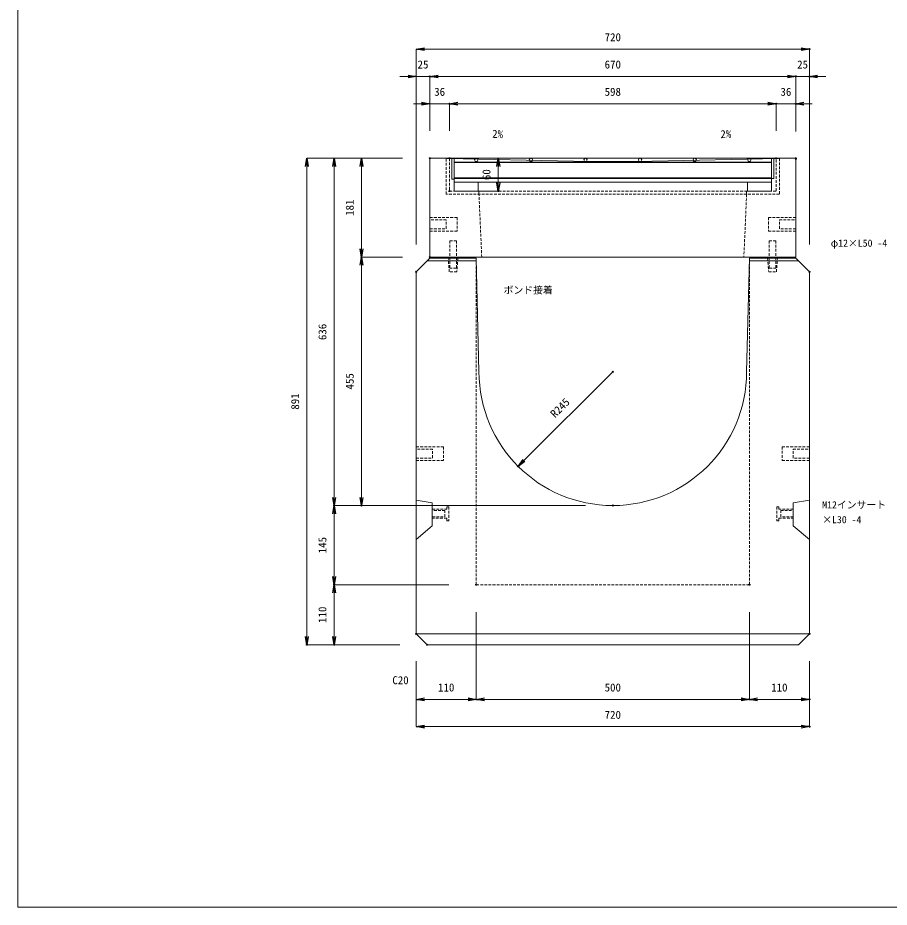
# Model space of a CAD drawing. Units: millimetres, scale not verified. Extents: x -1945 to 1945, y -1134 to 1706.
# Drawn here: x -1945 to -349, y -1134 to 495 of the extents above; entities that cross this region are included whole.
import ezdxf
from ezdxf.enums import TextEntityAlignment as Align

# ---------------------------------------------------------------- set-up
doc = ezdxf.new("R2010")
doc.units = ezdxf.units.MM
doc.header["$LTSCALE"] = 10
doc.header["$PDMODE"] = 32
doc.header["$PDSIZE"] = 2
doc.linetypes.add('USER1', pattern=[0.75, 0.5, -0.25])
doc.layers.add('0-0_0', color=7, linetype='Continuous')
doc.layers.add('0-2_DEFPOINTS', color=7, linetype='Continuous')
for name, color, linetype, lineweight in [('0-1_TITLE', 7, 'Continuous', 18), ('0-3_KIJUN', 7, 'USER1', 18), ('0-5_SUNPO', 3, 'Continuous', 18), ('0-6_10-GR', 5, 'Continuous', 18)]:
    doc.layers.add(name, color=color, linetype=linetype, lineweight=lineweight)
doc.styles.add('ＭＳ ゴシック', font='')
doc.styles.get('ＭＳ ゴシック').set_extended_font_data('MS Gothic')

# ---------------------------------------------------------------- blocks, each defined once
blk = doc.blocks.new('_OPEN')
at = {"layer": '0-0_0'}
blk.add_line((0, 0), (-1, 0), dxfattribs=at)
blk.add_lwpolyline([(-1, 0.1667), (0, 0), (-1, -0.1667)], dxfattribs=at)
blk = doc.blocks.new('D1')
at = {"layer": '0-2_DEFPOINTS'}
for p in [(754.48, 1807.39), (754.48, 1657.39), (729.48, 1449.39)]:
    blk.add_point(p, dxfattribs=at)
at = {"layer": '0-5_SUNPO'}
for p, q in [((714.48, 1807.39), (699.48, 1807.39)), ((729.48, 1499.39), (729.48, 1807.39)), ((729.48, 1807.39), (754.48, 1807.39)), ((754.48, 1707.39), (754.48, 1807.39)), ((769.48, 1807.39), (784.48, 1807.39))]:
    blk.add_line(p, q, dxfattribs=at)
at = {"layer": '0-5_SUNPO', "xscale": 15, "yscale": 15}
blk.add_blockref('_OPEN', (729.48, 1807.39), dxfattribs=at)
at = {"layer": '0-5_SUNPO', "xscale": 15, "yscale": 15, "rotation": 180}
blk.add_blockref('_OPEN', (754.48, 1807.39), dxfattribs=at)
at = {"layer": '0-5_SUNPO', "color": 7, "style": 'ＭＳ ゴシック'}
blk.add_text('25', height=14.66, dxfattribs=at).set_placement((731.98, 1817.39), align=Align.BOTTOM_LEFT)
blk = doc.blocks.new('D2')
at = {"layer": '0-2_DEFPOINTS'}
for p in [(1424.48, 1807.39), (754.48, 1657.39), (1424.48, 1656.39)]:
    blk.add_point(p, dxfattribs=at)
at = {"layer": '0-5_SUNPO'}
for p, q in [((754.48, 1707.39), (754.48, 1807.39)), ((769.48, 1807.39), (1409.48, 1807.39)), ((1424.48, 1706.39), (1424.48, 1807.39))]:
    blk.add_line(p, q, dxfattribs=at)
at = {"layer": '0-5_SUNPO', "xscale": 15, "yscale": 15, "rotation": 180}
blk.add_blockref('_OPEN', (754.48, 1807.39), dxfattribs=at)
at = {"layer": '0-5_SUNPO', "xscale": 15, "yscale": 15}
blk.add_blockref('_OPEN', (1424.48, 1807.39), dxfattribs=at)
at = {"layer": '0-5_SUNPO', "color": 7, "style": 'ＭＳ ゴシック'}
blk.add_text('670', height=14.66, dxfattribs=at).set_placement((1074.48, 1817.39), align=Align.BOTTOM_LEFT)
blk = doc.blocks.new('D3')
at = {"layer": '0-2_DEFPOINTS'}
for p in [(1449.48, 1807.39), (1424.48, 1656.39), (1449.48, 1449.39)]:
    blk.add_point(p, dxfattribs=at)
at = {"layer": '0-5_SUNPO'}
for p, q in [((1409.48, 1807.39), (1394.48, 1807.39)), ((1424.48, 1706.39), (1424.48, 1807.39)), ((1424.48, 1807.39), (1449.48, 1807.39)), ((1449.48, 1499.39), (1449.48, 1807.39)), ((1464.48, 1807.39), (1479.48, 1807.39))]:
    blk.add_line(p, q, dxfattribs=at)
at = {"layer": '0-5_SUNPO', "xscale": 15, "yscale": 15}
blk.add_blockref('_OPEN', (1424.48, 1807.39), dxfattribs=at)
at = {"layer": '0-5_SUNPO', "xscale": 15, "yscale": 15, "rotation": 180}
blk.add_blockref('_OPEN', (1449.48, 1807.39), dxfattribs=at)
at = {"layer": '0-5_SUNPO', "color": 7, "style": 'ＭＳ ゴシック'}
blk.add_text('25', height=14.66, dxfattribs=at).set_placement((1426.98, 1817.39), align=Align.BOTTOM_LEFT)
blk = doc.blocks.new('D4')
at = {"layer": '0-2_DEFPOINTS'}
for p in [(1449.48, 1857.39), (729.48, 1449.39), (1449.48, 1449.39)]:
    blk.add_point(p, dxfattribs=at)
at = {"layer": '0-5_SUNPO'}
for p, q in [((729.48, 1499.39), (729.48, 1857.39)), ((744.48, 1857.39), (1434.48, 1857.39)), ((1449.48, 1499.39), (1449.48, 1857.39))]:
    blk.add_line(p, q, dxfattribs=at)
at = {"layer": '0-5_SUNPO', "xscale": 15, "yscale": 15, "rotation": 180}
blk.add_blockref('_OPEN', (729.48, 1857.39), dxfattribs=at)
at = {"layer": '0-5_SUNPO', "xscale": 15, "yscale": 15}
blk.add_blockref('_OPEN', (1449.48, 1857.39), dxfattribs=at)
at = {"layer": '0-5_SUNPO', "color": 7, "style": 'ＭＳ ゴシック'}
blk.add_text('720', height=14.66, dxfattribs=at).set_placement((1074.48, 1867.39), align=Align.BOTTOM_LEFT)
blk = doc.blocks.new('D5')
at = {"layer": '0-2_DEFPOINTS'}
for p in [(839.48, 876.39), (579.48, 766.39), (749.48, 766.39)]:
    blk.add_point(p, dxfattribs=at)
at = {"layer": '0-5_SUNPO'}
for p, q in [((789.48, 876.39), (579.48, 876.39)), ((579.48, 861.39), (579.48, 781.39)), ((699.48, 766.39), (579.48, 766.39))]:
    blk.add_line(p, q, dxfattribs=at)
at = {"layer": '0-5_SUNPO', "xscale": 15, "yscale": 15}
for p, rotation in [((579.48, 876.39), 90), ((579.48, 766.39), 270)]:
    blk.add_blockref('_OPEN', p, dxfattribs=dict(at, rotation=rotation))
at = {"layer": '0-5_SUNPO', "color": 7, "style": 'ＭＳ ゴシック'}
blk.add_text('110', height=14.66, rotation=90, dxfattribs=at).set_placement((569.48, 806.39), align=Align.BOTTOM_LEFT)
blk = doc.blocks.new('D6')
at = {"layer": '0-2_DEFPOINTS'}
for p in [(754.48, 1657.39), (529.48, 766.39), (749.48, 766.39)]:
    blk.add_point(p, dxfattribs=at)
at = {"layer": '0-5_SUNPO'}
for p, q in [((704.48, 1657.39), (529.48, 1657.39)), ((529.48, 1642.39), (529.48, 781.39)), ((699.48, 766.39), (529.48, 766.39))]:
    blk.add_line(p, q, dxfattribs=at)
at = {"layer": '0-5_SUNPO', "xscale": 15, "yscale": 15}
for p, rotation in [((529.48, 1657.39), 90), ((529.48, 766.39), 270)]:
    blk.add_blockref('_OPEN', p, dxfattribs=dict(at, rotation=rotation))
at = {"layer": '0-5_SUNPO', "color": 7, "style": 'ＭＳ ゴシック'}
blk.add_text('891', height=14.66, rotation=90, dxfattribs=at).set_placement((519.48, 1196.89), align=Align.BOTTOM_LEFT)
blk = doc.blocks.new('D7')
at = {"layer": '0-2_DEFPOINTS'}
for p in [(839.48, 876.39), (729.48, 786.39), (839.48, 666.39)]:
    blk.add_point(p, dxfattribs=at)
at = {"layer": '0-5_SUNPO'}
for p, q in [((839.48, 826.39), (839.48, 666.39)), ((729.48, 736.39), (729.48, 666.39)), ((744.48, 666.39), (824.48, 666.39))]:
    blk.add_line(p, q, dxfattribs=at)
at = {"layer": '0-5_SUNPO', "xscale": 15, "yscale": 15, "rotation": 180}
blk.add_blockref('_OPEN', (729.48, 666.39), dxfattribs=at)
at = {"layer": '0-5_SUNPO', "xscale": 15, "yscale": 15}
blk.add_blockref('_OPEN', (839.48, 666.39), dxfattribs=at)
at = {"layer": '0-5_SUNPO', "color": 7, "style": 'ＭＳ ゴシック'}
blk.add_text('110', height=14.66, dxfattribs=at).set_placement((769.48, 676.39), align=Align.BOTTOM_LEFT)
blk = doc.blocks.new('D8')
at = {"layer": '0-2_DEFPOINTS'}
for p in [(839.48, 876.39), (1339.48, 876.39), (1339.48, 666.39)]:
    blk.add_point(p, dxfattribs=at)
at = {"layer": '0-5_SUNPO'}
for p, q in [((839.48, 826.39), (839.48, 666.39)), ((1339.48, 826.39), (1339.48, 666.39)), ((854.48, 666.39), (1324.48, 666.39))]:
    blk.add_line(p, q, dxfattribs=at)
at = {"layer": '0-5_SUNPO', "xscale": 15, "yscale": 15, "rotation": 180}
blk.add_blockref('_OPEN', (839.48, 666.39), dxfattribs=at)
at = {"layer": '0-5_SUNPO', "xscale": 15, "yscale": 15}
blk.add_blockref('_OPEN', (1339.48, 666.39), dxfattribs=at)
at = {"layer": '0-5_SUNPO', "color": 7, "style": 'ＭＳ ゴシック'}
blk.add_text('500', height=14.66, dxfattribs=at).set_placement((1074.48, 676.39), align=Align.BOTTOM_LEFT)
blk = doc.blocks.new('D9')
at = {"layer": '0-2_DEFPOINTS'}
for p in [(1339.48, 876.39), (1449.48, 786.39), (1449.48, 666.39)]:
    blk.add_point(p, dxfattribs=at)
at = {"layer": '0-5_SUNPO'}
for p, q in [((1339.48, 826.39), (1339.48, 666.39)), ((1449.48, 736.39), (1449.48, 666.39)), ((1354.48, 666.39), (1434.48, 666.39))]:
    blk.add_line(p, q, dxfattribs=at)
at = {"layer": '0-5_SUNPO', "xscale": 15, "yscale": 15, "rotation": 180}
blk.add_blockref('_OPEN', (1339.48, 666.39), dxfattribs=at)
at = {"layer": '0-5_SUNPO', "xscale": 15, "yscale": 15}
blk.add_blockref('_OPEN', (1449.48, 666.39), dxfattribs=at)
at = {"layer": '0-5_SUNPO', "color": 7, "style": 'ＭＳ ゴシック'}
blk.add_text('110', height=14.66, dxfattribs=at).set_placement((1379.48, 676.39), align=Align.BOTTOM_LEFT)
blk = doc.blocks.new('D10')
at = {"layer": '0-2_DEFPOINTS'}
for p in [(729.48, 786.39), (1449.48, 786.39), (1449.48, 616.39)]:
    blk.add_point(p, dxfattribs=at)
at = {"layer": '0-5_SUNPO'}
for p, q in [((729.48, 736.39), (729.48, 616.39)), ((1449.48, 736.39), (1449.48, 616.39)), ((744.48, 616.39), (1434.48, 616.39))]:
    blk.add_line(p, q, dxfattribs=at)
at = {"layer": '0-5_SUNPO', "xscale": 15, "yscale": 15, "rotation": 180}
blk.add_blockref('_OPEN', (729.48, 616.39), dxfattribs=at)
at = {"layer": '0-5_SUNPO', "xscale": 15, "yscale": 15}
blk.add_blockref('_OPEN', (1449.48, 616.39), dxfattribs=at)
at = {"layer": '0-5_SUNPO', "color": 7, "style": 'ＭＳ ゴシック'}
blk.add_text('720', height=14.66, dxfattribs=at).set_placement((1074.48, 626.39), align=Align.BOTTOM_LEFT)
blk = doc.blocks.new('D24')
at = {"layer": '0-2_DEFPOINTS'}
for p in [(1089.48, 1266.39), (916.24, 1093.15)]:
    blk.add_point(p, dxfattribs=at)
at = {"layer": '0-5_SUNPO'}
blk.add_line((1089.48, 1266.39), (926.84, 1103.76), dxfattribs=at)
at = {"layer": '0-5_SUNPO', "xscale": 15, "yscale": 15, "rotation": 225}
blk.add_blockref('_OPEN', (916.24, 1093.15), dxfattribs=at)
at = {"layer": '0-5_SUNPO', "color": 7, "style": 'ＭＳ ゴシック'}
blk.add_text('R245', height=14.66, rotation=45, dxfattribs=at).set_placement((986.95, 1178.01), align=Align.BOTTOM_LEFT)
blk = doc.blocks.new('D25')
at = {"layer": '0-2_DEFPOINTS'}
for p in [(754.48, 1657.39), (629.48, 1476.39), (754.48, 1476.39)]:
    blk.add_point(p, dxfattribs=at)
at = {"layer": '0-5_SUNPO'}
for p, q in [((704.48, 1657.39), (629.48, 1657.39)), ((629.48, 1642.39), (629.48, 1491.39)), ((704.48, 1476.39), (629.48, 1476.39))]:
    blk.add_line(p, q, dxfattribs=at)
at = {"layer": '0-5_SUNPO', "xscale": 15, "yscale": 15}
for p, rotation in [((629.48, 1657.39), 90), ((629.48, 1476.39), 270)]:
    blk.add_blockref('_OPEN', p, dxfattribs=dict(at, rotation=rotation))
at = {"layer": '0-5_SUNPO', "color": 7, "style": 'ＭＳ ゴシック'}
blk.add_text('181', height=14.66, rotation=90, dxfattribs=at).set_placement((619.48, 1551.89), align=Align.BOTTOM_LEFT)
blk = doc.blocks.new('D26')
at = {"layer": '0-2_DEFPOINTS'}
for p in [(754.48, 1476.39), (629.48, 1021.39), (1089.48, 1021.39)]:
    blk.add_point(p, dxfattribs=at)
at = {"layer": '0-5_SUNPO'}
for p, q in [((704.48, 1476.39), (629.48, 1476.39)), ((629.48, 1461.39), (629.48, 1036.39)), ((1039.48, 1021.39), (629.48, 1021.39))]:
    blk.add_line(p, q, dxfattribs=at)
at = {"layer": '0-5_SUNPO', "xscale": 15, "yscale": 15}
for p, rotation in [((629.48, 1476.39), 90), ((629.48, 1021.39), 270)]:
    blk.add_blockref('_OPEN', p, dxfattribs=dict(at, rotation=rotation))
at = {"layer": '0-5_SUNPO', "color": 7, "style": 'ＭＳ ゴシック'}
blk.add_text('455', height=14.66, rotation=90, dxfattribs=at).set_placement((619.48, 1233.89), align=Align.BOTTOM_LEFT)
blk = doc.blocks.new('D27')
at = {"layer": '0-2_DEFPOINTS'}
for p in [(754.48, 1657.39), (579.48, 1021.39), (1089.48, 1021.39)]:
    blk.add_point(p, dxfattribs=at)
at = {"layer": '0-5_SUNPO'}
for p, q in [((704.48, 1657.39), (579.48, 1657.39)), ((579.48, 1642.39), (579.48, 1036.39)), ((1039.48, 1021.39), (579.48, 1021.39))]:
    blk.add_line(p, q, dxfattribs=at)
at = {"layer": '0-5_SUNPO', "xscale": 15, "yscale": 15}
for p, rotation in [((579.48, 1657.39), 90), ((579.48, 1021.39), 270)]:
    blk.add_blockref('_OPEN', p, dxfattribs=dict(at, rotation=rotation))
at = {"layer": '0-5_SUNPO', "color": 7, "style": 'ＭＳ ゴシック'}
blk.add_text('636', height=14.66, rotation=90, dxfattribs=at).set_placement((569.48, 1324.39), align=Align.BOTTOM_LEFT)
blk = doc.blocks.new('D28')
at = {"layer": '0-2_DEFPOINTS'}
for p in [(1089.48, 1021.39), (579.48, 876.39), (839.48, 876.39)]:
    blk.add_point(p, dxfattribs=at)
at = {"layer": '0-5_SUNPO'}
for p, q in [((1039.48, 1021.39), (579.48, 1021.39)), ((579.48, 1006.39), (579.48, 891.39)), ((789.48, 876.39), (579.48, 876.39))]:
    blk.add_line(p, q, dxfattribs=at)
at = {"layer": '0-5_SUNPO', "xscale": 15, "yscale": 15}
for p, rotation in [((579.48, 1021.39), 90), ((579.48, 876.39), 270)]:
    blk.add_blockref('_OPEN', p, dxfattribs=dict(at, rotation=rotation))
at = {"layer": '0-5_SUNPO', "color": 7, "style": 'ＭＳ ゴシック'}
blk.add_text('145', height=14.66, rotation=90, dxfattribs=at).set_placement((569.48, 933.89), align=Align.BOTTOM_LEFT)
blk = doc.blocks.new('D30')
at = {"layer": '0-2_DEFPOINTS'}
for p in [(790.48, 1757.39), (754.48, 1657.39), (790.48, 1657.39)]:
    blk.add_point(p, dxfattribs=at)
at = {"layer": '0-5_SUNPO'}
for p, q in [((739.48, 1757.39), (724.48, 1757.39)), ((754.48, 1707.39), (754.48, 1757.39)), ((754.48, 1757.39), (790.48, 1757.39)), ((790.48, 1707.39), (790.48, 1757.39)), ((805.48, 1757.39), (820.48, 1757.39))]:
    blk.add_line(p, q, dxfattribs=at)
at = {"layer": '0-5_SUNPO', "xscale": 15, "yscale": 15}
blk.add_blockref('_OPEN', (754.48, 1757.39), dxfattribs=at)
at = {"layer": '0-5_SUNPO', "xscale": 15, "yscale": 15, "rotation": 180}
blk.add_blockref('_OPEN', (790.48, 1757.39), dxfattribs=at)
at = {"layer": '0-5_SUNPO', "color": 7, "style": 'ＭＳ ゴシック'}
blk.add_text('36', height=14.66, dxfattribs=at).set_placement((762.48, 1767.39), align=Align.BOTTOM_LEFT)
blk = doc.blocks.new('D31')
at = {"layer": '0-2_DEFPOINTS'}
for p in [(1388.48, 1757.39), (790.48, 1657.39), (1388.48, 1657.39)]:
    blk.add_point(p, dxfattribs=at)
at = {"layer": '0-5_SUNPO'}
for p, q in [((790.48, 1707.39), (790.48, 1757.39)), ((805.48, 1757.39), (1373.48, 1757.39)), ((1388.48, 1707.39), (1388.48, 1757.39))]:
    blk.add_line(p, q, dxfattribs=at)
at = {"layer": '0-5_SUNPO', "xscale": 15, "yscale": 15, "rotation": 180}
blk.add_blockref('_OPEN', (790.48, 1757.39), dxfattribs=at)
at = {"layer": '0-5_SUNPO', "xscale": 15, "yscale": 15}
blk.add_blockref('_OPEN', (1388.48, 1757.39), dxfattribs=at)
at = {"layer": '0-5_SUNPO', "color": 7, "style": 'ＭＳ ゴシック'}
blk.add_text('598', height=14.66, dxfattribs=at).set_placement((1074.48, 1767.39), align=Align.BOTTOM_LEFT)
blk = doc.blocks.new('D32')
at = {"layer": '0-2_DEFPOINTS'}
for p in [(1424.48, 1757.39), (1388.48, 1657.39), (1424.48, 1657.39)]:
    blk.add_point(p, dxfattribs=at)
at = {"layer": '0-5_SUNPO'}
for p, q in [((1373.48, 1757.39), (1358.48, 1757.39)), ((1388.48, 1707.39), (1388.48, 1757.39)), ((1388.48, 1757.39), (1424.48, 1757.39)), ((1424.48, 1707.39), (1424.48, 1757.39)), ((1439.48, 1757.39), (1454.48, 1757.39))]:
    blk.add_line(p, q, dxfattribs=at)
at = {"layer": '0-5_SUNPO', "xscale": 15, "yscale": 15}
blk.add_blockref('_OPEN', (1388.48, 1757.39), dxfattribs=at)
at = {"layer": '0-5_SUNPO', "xscale": 15, "yscale": 15, "rotation": 180}
blk.add_blockref('_OPEN', (1424.48, 1757.39), dxfattribs=at)
at = {"layer": '0-5_SUNPO', "color": 7, "style": 'ＭＳ ゴシック'}
blk.add_text('36', height=14.66, dxfattribs=at).set_placement((1396.48, 1767.39), align=Align.BOTTOM_LEFT)
blk = doc.blocks.new('M16_insert_dan')
at = {"layer": '0-3_KIJUN', "color": 3}
for points in [[(0, -12.5), (-50, -12.5), (-50, 12.5), (0, 12.5)], [(0, 8), (-30, 8), (-30, -8), (0, -8)]]:
    blk.add_lwpolyline(points, close=True, dxfattribs=at)
blk = doc.blocks.new('D35')
at = {"layer": '0-2_DEFPOINTS'}
for p in [(790.48, 1657.39), (790.48, 1597.39), (879.88, 1597.39)]:
    blk.add_point(p, dxfattribs=at)
at = {"layer": '0-5_SUNPO'}
for p, q in [((840.48, 1657.39), (879.88, 1657.39)), ((879.88, 1642.39), (879.88, 1612.39)), ((840.48, 1597.39), (879.88, 1597.39))]:
    blk.add_line(p, q, dxfattribs=at)
at = {"layer": '0-5_SUNPO', "xscale": 15, "yscale": 15}
for p, rotation in [((879.88, 1657.39), 90), ((879.88, 1597.39), 270)]:
    blk.add_blockref('_OPEN', p, dxfattribs=dict(at, rotation=rotation))
at = {"layer": '0-5_SUNPO', "color": 7, "style": 'ＭＳ ゴシック'}
blk.add_text('60', height=14.66, rotation=90, dxfattribs=at).set_placement((869.88, 1617.39), align=Align.BOTTOM_LEFT)
blk = doc.blocks.new('A$C3D1F4F24')
at = {"layer": '0-6_10-GR'}
for p, q in [((0, 60), (0, 22)), ((0, 60), (4.5, 60)), ((4.5, 60), (4.5, 23)), ((4.5, 60), (4.5, 16)), ((585.5, 60), (4.5, 60)), ((585.5, 53), (4.5, 53)), ((585.5, 52), (4.5, 52)), ((585.5, 60), (585.5, 23)), ((590, 60), (585.5, 60)), ((585.5, 60), (585.5, 16)), ((590, 60), (590, 23)), ((0, 22), (4.5, 22)), ((585.5, 24), (4.5, 24)), ((585.5, 23), (4.5, 23)), ((590, 23), (585.5, 23)), ((585.5, 16), (4.5, 16)), ((541.5, 16), (585.5, 16)), ((541.5, 0), (541.5, 16)), ((585.5, 0), (541.5, 0)), ((585.5, 16), (585.5, 0))]:
    blk.add_line(p, q, dxfattribs=at)
blk.add_lwpolyline([(48.5, 16), (48.5, 0), (4.5, 0), (4.5, 16)], close=True, dxfattribs=at)
for centre in [(45, 57), (145, 57), (245, 57), (345, 57), (445, 57), (545, 57)]:
    blk.add_circle(centre, 3, dxfattribs=at)

msp = doc.modelspace()

# ---------------------------------------------------------------- linework, layer by layer
at = {"layer": '0-1_TITLE', "color": 2}
msp.add_lwpolyline([(-1945, -1134.28), (1945, -1134.28), (1945, 1705.72), (-1945, 1705.72)], close=True, dxfattribs=at)
at = {"layer": '0-3_KIJUN'}
msp.add_line((-1160.52, 237.39), (-1154.52, 237.39), dxfattribs=at)
at = {"layer": '0-3_KIJUN', "linetype": 'Continuous'}
for p, q in [((-1195.52, 49.39), (-1105.52, 49.39)), ((-515.52, 49.39), (-605.52, 49.39)), ((-1215.52, -633.61), (-495.52, -633.61))]:
    msp.add_line(p, q, dxfattribs=at)
for points in [[(-520.52, 56.39), (-1190.52, 56.39), (-1190.52, 237.39), (-520.52, 237.39)], [(-1186.02, -393.61), (-1215.52, -388.61), (-1215.52, -460.61), (-1186.02, -435.61)], [(-525.02, -393.61), (-495.52, -388.61), (-495.52, -460.61), (-525.02, -435.61)]]:
    msp.add_lwpolyline(points, close=True, dxfattribs=at)
for points in [[(-1187.52, 237.39), (-899.02, 231.39), (-812.02, 231.39), (-523.52, 237.39)], [(-515.52, -653.61), (-1195.52, -653.61), (-1215.52, -633.61), (-1215.52, 29.39), (-1190.52, 54.39), (-1105.52, 54.39), (-1100.52, -153.61)], [(-610.52, -153.61), (-605.52, 54.39), (-520.52, 54.39), (-495.52, 29.39), (-495.52, -633.61), (-515.52, -653.61)]]:
    msp.add_lwpolyline(points, dxfattribs=at)
at = {"layer": '0-3_KIJUN'}
for points in [[(-1160.52, 237.39), (-1154.52, 237.39), (-1154.52, 177.39), (-556.52, 177.39), (-556.52, 237.39), (-550.52, 237.39), (-550.52, 171.39), (-1160.52, 171.39)], [(-1154.02, 86.39), (-1142.02, 86.39), (-1142.02, 36.39), (-1154.02, 36.39)], [(-557.02, 86.39), (-569.02, 86.39), (-569.02, 36.39), (-557.02, 36.39)], [(-1156.77, 54.39), (-1139.02, 54.39), (-1141.02, 29.39), (-1155.02, 29.39)], [(-554.02, 54.39), (-572.02, 54.39), (-570.02, 29.39), (-556.02, 29.39)], [(-1186.02, -421.83), (-1186.02, -405.38), (-1159.52, -405.38), (-1159.52, -400.86), (-1156.02, -400.86), (-1156.02, -426.36), (-1159.52, -426.36), (-1159.52, -421.83)], [(-525.02, -421.83), (-525.02, -405.38), (-551.52, -405.38), (-551.52, -400.86), (-555.02, -400.86), (-555.02, -426.36), (-551.52, -426.36), (-551.52, -421.83)], [(-1186.02, -407.61), (-1186.02, -419.61), (-1163.02, -419.61), (-1163.02, -407.61)], [(-525.02, -407.61), (-525.02, -419.61), (-548.02, -419.61), (-548.02, -407.61)]]:
    msp.add_lwpolyline(points, close=True, dxfattribs=at)
for points in [[(-610.52, 177.39), (-610.52, 171.39), (-615.52, 56.39), (-1095.52, 56.39), (-1100.52, 171.39), (-1100.52, 177.39)], [(-1105.52, 54.39), (-1105.52, -543.61), (-605.52, -543.61), (-605.52, 54.39)]]:
    msp.add_lwpolyline(points, dxfattribs=at)
at = {"layer": '0-3_KIJUN', "linetype": 'Continuous'}
msp.add_arc((-855.52, -153.61), 245, 180, 0, dxfattribs=at)

# ---------------------------------------------------------------- block references
at = {"layer": '0-3_KIJUN', "rotation": 180}
for p in [(-1190.52, 116.39), (-1215.52, -303.61)]:
    msp.add_blockref('M16_insert_dan', p, dxfattribs=at)
at = {"layer": '0-3_KIJUN', "xscale": -1, "rotation": 180}
for p in [(-520.52, 116.39), (-495.52, -303.61)]:
    msp.add_blockref('M16_insert_dan', p, dxfattribs=at)
at = {"layer": '0-5_SUNPO'}
for name in ['D4', 'D1', 'D2', 'D3', 'D30', 'D31', 'D32', 'D6', 'D27', 'D25', 'D35', 'D26', 'D24', 'D28', 'D5', 'D7', 'D8', 'D9', 'D10']:
    msp.add_blockref(name, (-1945, -1420), dxfattribs=at)
at = {"layer": '0-6_10-GR'}
msp.add_blockref('A$C3D1F4F24', (-1150.52, 177.39), dxfattribs=at)

# ---------------------------------------------------------------- texts
at = {"layer": '0-5_SUNPO', "color": 7, "style": 'ＭＳ ゴシック'}
for rotation, p in [(358, (-1076.86, 270.57)), (2, (-658.13, 269.74))]:
    msp.add_text('2%', height=14.66, rotation=rotation, dxfattribs=at).set_placement(p, align=Align.BOTTOM_LEFT)
for s, height, p in [('φ12×L50 -4', 13.2, (-456.51, 71.39)), ('ボンド接着', 13.2, (-1055.52, -14.61)), ('M12インサート', 13.2, (-472.14, -407.92)), ('×L30 -4', 13.2, (-472.14, -434.92)), ('C20', 14.66, (-1259.22, -730.26))]:
    msp.add_text(s, height=height, dxfattribs=at).set_placement(p, align=Align.BOTTOM_LEFT)

doc.saveas('drawing.dxf')
